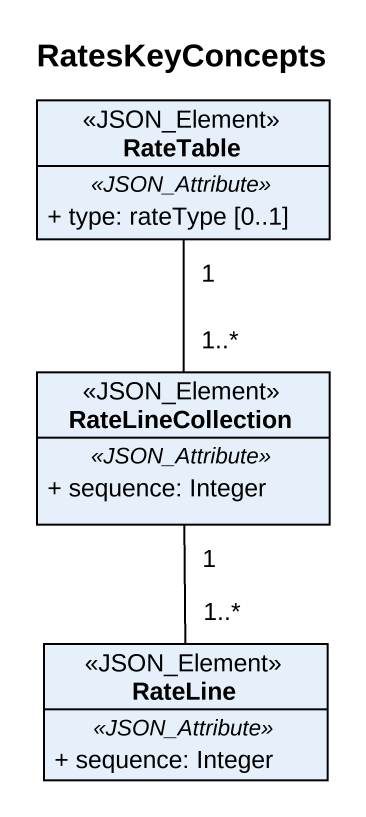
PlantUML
@startuml
title RatesKeyConcepts
hide circle
hide empty members
skinparam classAttributeIconSize 0
class RateTable <<JSON_Element>> {
  .. <<JSON_Attribute>> ..
  + type: rateType [0..1]
}
class RateLineCollection <<JSON_Element>> {
  .. <<JSON_Attribute>> ..
  + sequence: Integer
}
class RateLine <<JSON_Element>> {
  .. <<JSON_Attribute>> ..
  + sequence: Integer
}
RateTable "1" -- "1..*" RateLineCollection
RateLineCollection "1" -- "1..*" RateLine
@enduml
